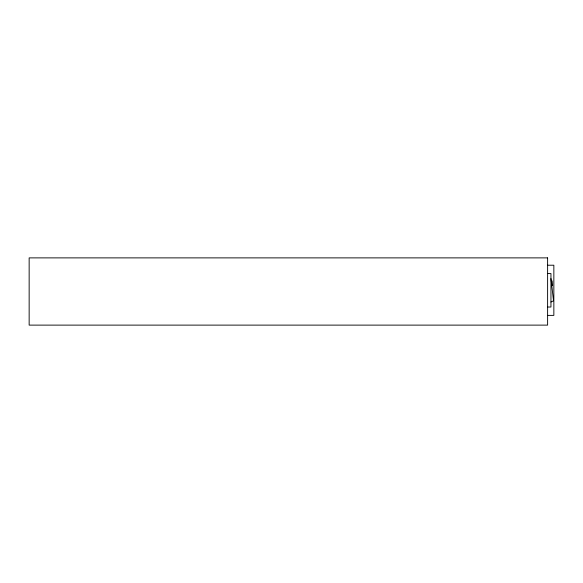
<?xml version="1.0" encoding="UTF-8"?>
<svg xmlns="http://www.w3.org/2000/svg" width="583" height="583" viewBox="0 0 583 583"><rect width="100%" height="100%" fill="white"/><g stroke="black" fill="none" stroke-linecap="round" stroke-linejoin="round"><path stroke-width="0.87" d="M550.95 302.009L553.529 300.777L550.95 278.594M547.612 265.214L553.85 265.214L553.85 315.388L547.612 315.388M547.612 273.573L550.95 273.573L550.95 307.022L547.612 307.022M552.116 280.904L552.589 285.648M547.612 257.883L29.15 257.883L29.15 325.117L547.612 325.117L547.612 257.883"/></g></svg>
